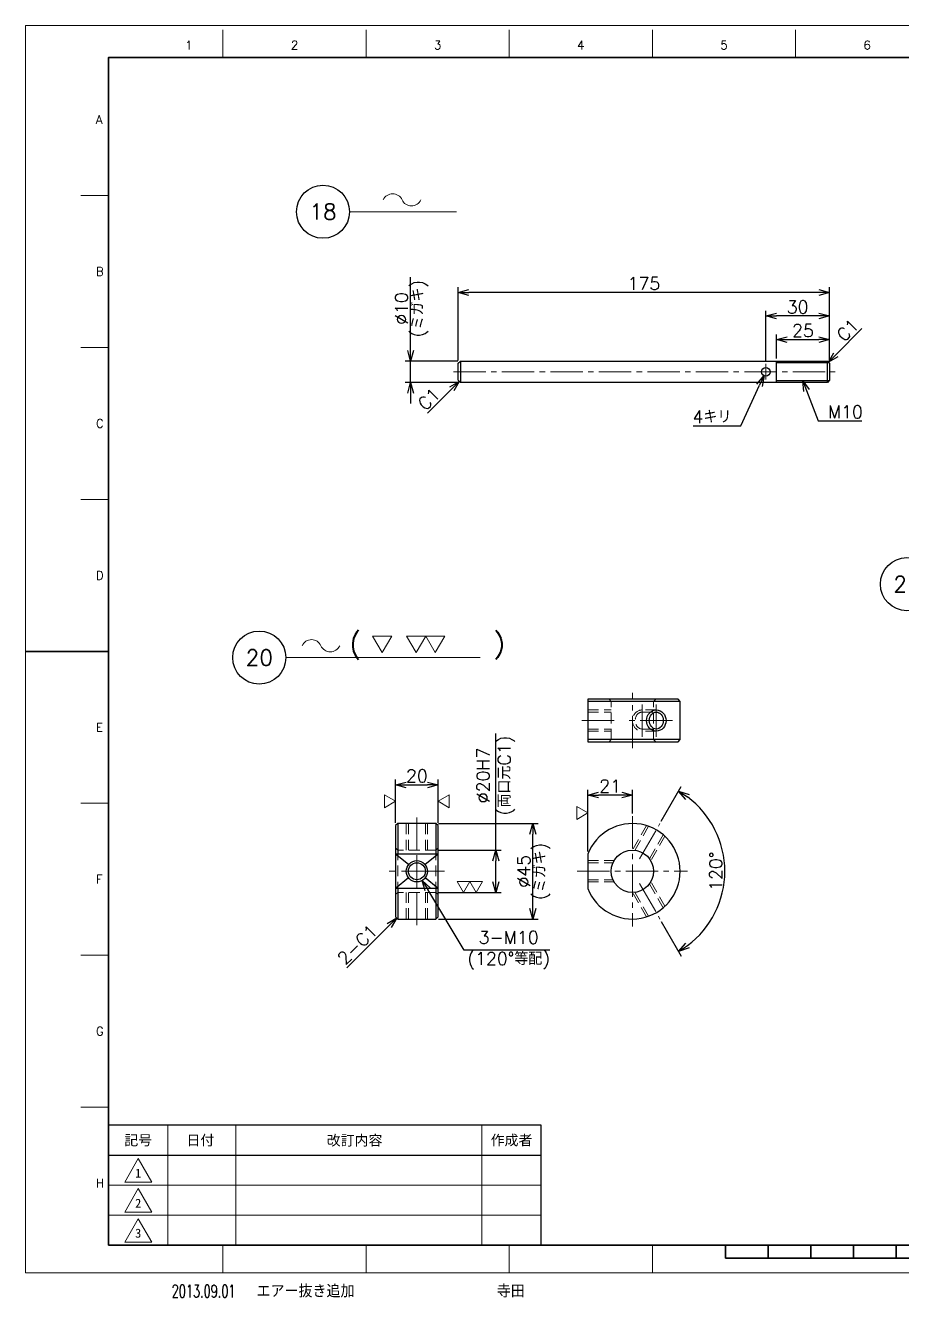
# Model space of a CAD drawing. Header units: millimetres. Extents: x 0 to 835, y -12 to 588.
# Drawn here: x 0 to 413, y -12 to 588 of the extents above; entities that cross this region are included whole.
import ezdxf
from ezdxf import colors
from ezdxf.entities.mleader import LeaderData, LeaderLine
from ezdxf.enums import TextEntityAlignment as Align
from ezdxf.math import Vec2, Vec3

# ---------------------------------------------------------------- set-up
doc = ezdxf.new("R2010")
doc.units = ezdxf.units.MM
doc.header["$LTSCALE"] = 0.8
doc.header["$PDMODE"] = 99
doc.header["$PDSIZE"] = 1
doc.linetypes.add('CENTER2', pattern=[28.575, 19.05, -3.175, 3.175, -3.175])
doc.linetypes.add('HIDDEN', pattern=[9.525, 6.35, -3.175])
for name, color, linetype, lineweight in [('04_HIDDEN', 2, 'HIDDEN', 13), ('05_CENTER', 4, 'CENTER2', 13), ('07_TEXT', 3, 'Continuous', 13), ('08_DIM', 3, 'Continuous', 13), ('90_FRAME', 5, 'Continuous', 35)]:
    doc.layers.add(name, color=color, linetype=linetype, lineweight=lineweight)
doc.layers.add('91_BLANK', color=5, linetype='Continuous', lineweight=0, plot=False)
doc.styles.add('KSS_TXT', font='txt.shx', dxfattribs={"bigfont": 'extfont2.shx'})
doc.styles.add('MS_G', font='MS Gothic.ttf')
doc.styles.get("Standard").update_dxf_attribs({"font": 'txt.shx', "bigfont": 'extfont2.shx'})
doc.styles.add('表題用', font='MS PGothic.ttf')
doc.dimstyles.new('KSS_DIM', dxfattribs={"dimscale": 2, "dimtxt": 3, "dimasz": 2.5, "dimexe": 1.25, "dimexo": 0.625, "dimtad": 1, "dimdsep": 46, "dimtxsty": 'KSS_TXT', "dimblk": 'OPEN30', "dimcen": 0, "dimazin": 2, "dimtfac": 0.75, "dimtmove": 0, "dimatfit": 3, "dimldrblk": 'OPEN30', "dimfxl": 1.25, "dimtolj": 1, "dimarcsym": 0})
doc.dimstyles.new('KSS_DIM$3', dxfattribs={"dimscale": 2, "dimtxt": 3, "dimasz": 2.5, "dimexe": 1.25, "dimexo": 0.625, "dimtad": 1, "dimtih": 1, "dimtoh": 1, "dimdsep": 46, "dimtxsty": 'KSS_TXT', "dimblk": 'OPEN30', "dimcen": 0, "dimazin": 2, "dimtfac": 0.75, "dimtofl": 0, "dimtmove": 0, "dimatfit": 3, "dimldrblk": 'OPEN30', "dimfxl": 1.25, "dimtolj": 1, "dimarcsym": 0})

# ---------------------------------------------------------------- blocks, each defined once
blk = doc.blocks.new('AM_BALLOON1')
at = {"transparency": 16777216}
blk.add_circle((0, 0), 5, dxfattribs=at)
blk.add_attdef('B_NUMBER', text='', height=3, dxfattribs=at).set_placement((0, 0), align=Align.MIDDLE_CENTER)
blk = doc.blocks.new('_OPEN')
at = {"color": 0, "linetype": 'ByBlock'}
for p, q in [((-1, 0.17), (0, 0)), ((0, 0), (-1, -0.17)), ((0, 0), (-1, 0))]:
    blk.add_line(p, q, dxfattribs=at)
blk = doc.blocks.new('p1ba05')
for centre, start, end in [((-2.95, 0.29), 24.2276, 155.5758), ((0, 1.62), 204.2276, 335.5758)]:
    blk.add_arc(centre, 1.62, start, end)
blk = doc.blocks.new('M10Tz_1_1')
at = {"color": 0}
for radius in [5, 4]:
    blk.add_circle((0, 0), radius, dxfattribs=at)
at = {"layer": '05_CENTER'}
for p, q in [((0, -8.34), (0, 8.34)), ((8.34, 0), (-8.34, 0))]:
    blk.add_line(p, q, dxfattribs=at)
blk = doc.blocks.new('_Open30')
at = {"color": 0, "linetype": 'ByBlock', "lineweight": -2}
for p, q in [((-1, 0.27), (0, 0)), ((0, 0), (-1, -0.27)), ((0, 0), (-1, 0))]:
    blk.add_line(p, q, dxfattribs=at)
blk = doc.blocks.new('*D143')
at = {"layer": '08_DIM', "color": 0, "lineweight": -2, "transparency": 16777216}
for p, q in [((354.04, 430.77), (354.04, 442.16)), ((359.04, 439.66), (374.04, 439.66)), ((379.04, 429.77), (379.04, 442.16))]:
    blk.add_line(p, q, dxfattribs=at)
at = {"layer": 'Defpoints', "color": 0, "transparency": 16777216}
for p in [(379.04, 439.66), (354.04, 429.52), (379.04, 428.52)]:
    blk.add_point(p, dxfattribs=at)
at = {"layer": '08_DIM', "color": 0, "lineweight": -2, "transparency": 16777216, "xscale": 5, "yscale": 5, "zscale": 5, "rotation": 180}
blk.add_blockref('_Open30', (354.04, 439.66), dxfattribs=at)
at = {"layer": '08_DIM', "color": 0, "lineweight": -2, "transparency": 16777216, "xscale": 5, "yscale": 5, "zscale": 5}
blk.add_blockref('_Open30', (379.04, 439.66), dxfattribs=at)
at = {"layer": '08_DIM', "color": 0, "transparency": 16777216, "insert": (366.54, 443.92), "char_height": 6, "attachment_point": 5, "style": 'KSS_TXT'}
blk.add_mtext('\\A1;25', dxfattribs=at)
blk = doc.blocks.new('*D144')
at = {"layer": '08_DIM', "color": 0, "lineweight": -2, "transparency": 16777216}
for p, q in [((204.04, 429.77), (204.04, 464.39)), ((374.04, 461.89), (209.04, 461.89)), ((379.04, 429.77), (379.04, 464.39))]:
    blk.add_line(p, q, dxfattribs=at)
at = {"layer": 'Defpoints', "color": 0, "transparency": 16777216}
for p in [(204.04, 461.89), (204.04, 428.52), (379.04, 428.52)]:
    blk.add_point(p, dxfattribs=at)
at = {"layer": '08_DIM', "color": 0, "lineweight": -2, "transparency": 16777216, "xscale": 5, "yscale": 5, "zscale": 5, "rotation": 180}
blk.add_blockref('_Open30', (204.04, 461.89), dxfattribs=at)
at = {"layer": '08_DIM', "color": 0, "lineweight": -2, "transparency": 16777216, "xscale": 5, "yscale": 5, "zscale": 5}
blk.add_blockref('_Open30', (379.04, 461.89), dxfattribs=at)
at = {"layer": '08_DIM', "color": 0, "transparency": 16777216, "insert": (291.54, 466.14), "char_height": 6, "attachment_point": 5, "style": 'KSS_TXT'}
blk.add_mtext('\\A1;175', dxfattribs=at)
blk = doc.blocks.new('*D145')
at = {"layer": '08_DIM', "color": 0, "lineweight": -2, "transparency": 16777216}
for p, q in [((181.57, 434.52), (181.57, 469.12)), ((203.79, 429.52), (179.07, 429.52)), ((181.57, 419.52), (181.57, 429.52)), ((203.79, 419.52), (179.07, 419.52)), ((181.57, 414.52), (181.57, 409.52))]:
    blk.add_line(p, q, dxfattribs=at)
at = {"layer": 'Defpoints', "color": 0, "transparency": 16777216}
for p in [(181.57, 429.52), (205.04, 429.52), (205.04, 419.52)]:
    blk.add_point(p, dxfattribs=at)
at = {"layer": '08_DIM', "color": 0, "lineweight": -2, "transparency": 16777216, "xscale": 5, "yscale": 5, "zscale": 5}
for p, rotation in [((181.57, 429.52), 270), ((181.57, 419.52), 90)]:
    blk.add_blockref('_Open30', p, dxfattribs=dict(at, rotation=rotation))
at = {"layer": '08_DIM', "color": 0, "transparency": 16777216, "char_height": 6, "attachment_point": 5, "rotation": 90, "style": 'KSS_TXT'}
for s, insert in [('\\A1;(ミガキ)', (185.82, 454.32)), ('\\A1;%%C10', (177.32, 454.32))]:
    blk.add_mtext(s, dxfattribs=dict(at, insert=insert))
blk = doc.blocks.new('*D146')
at = {"layer": '08_DIM', "color": 0, "lineweight": -2, "transparency": 16777216}
blk.add_line((201.01, 416.48), (189.48, 404.96), dxfattribs=at)
at = {"layer": 'Defpoints', "color": 0, "transparency": 16777216}
for p in [(204.54, 420.02), (181.84, 397.32), (181.84, 397.32)]:
    blk.add_point(p, dxfattribs=at)
at = {"layer": '08_DIM', "color": 0, "lineweight": -2, "transparency": 16777216, "xscale": 5, "yscale": 5, "zscale": 5, "rotation": 44.99999999999986}
blk.add_blockref('_Open30', (204.54, 420.02), dxfattribs=at)
at = {"layer": '08_DIM', "color": 0, "transparency": 16777216, "insert": (190.19, 411.68), "char_height": 6, "attachment_point": 5, "rotation": 45, "style": 'KSS_TXT'}
blk.add_mtext('\\A1;C1', dxfattribs=at)
blk = doc.blocks.new('*D147')
at = {"layer": '08_DIM', "color": 0, "lineweight": -2, "transparency": 16777216}
blk.add_line((382.08, 432.56), (394.37, 444.85), dxfattribs=at)
at = {"layer": 'Defpoints', "color": 0, "transparency": 16777216}
for p in [(402.77, 453.25), (402.77, 453.25), (378.54, 429.02)]:
    blk.add_point(p, dxfattribs=at)
at = {"layer": '08_DIM', "color": 0, "lineweight": -2, "transparency": 16777216, "xscale": 5, "yscale": 5, "zscale": 5, "rotation": 224.9999999999998}
blk.add_blockref('_Open30', (378.54, 429.02), dxfattribs=at)
at = {"layer": '08_DIM', "color": 0, "transparency": 16777216, "insert": (387.65, 444.14), "char_height": 6, "attachment_point": 5, "rotation": 45, "style": 'KSS_TXT'}
blk.add_mtext('\\A1;C1', dxfattribs=at)
blk = doc.blocks.new('p1ba01')
for p, q in [((0, 0), (-1.5, 2.6)), ((-1.5, 2.6), (1.5, 2.6)), ((1.5, 2.6), (0, 0))]:
    blk.add_line(p, q)
blk = doc.blocks.new('p1ba02')
for p, q in [((-1.5, 2.6), (1.5, 2.6)), ((0, 0), (-1.5, 2.6)), ((1.5, 2.6), (0, 0)), ((3, 0), (1.5, 2.6)), ((1.5, 2.6), (4.5, 2.6)), ((4.5, 2.6), (3, 0))]:
    blk.add_line(p, q)
blk = doc.blocks.new('*D152')
at = {"layer": '08_DIM', "color": 0, "lineweight": -2, "transparency": 16777216}
for p, q in [((265.14, 198.53), (265.14, 227.59)), ((281.14, 225.09), (270.14, 225.09)), ((286.14, 216.45), (286.14, 227.59))]:
    blk.add_line(p, q, dxfattribs=at)
at = {"layer": 'Defpoints', "color": 0, "transparency": 16777216}
for p in [(265.14, 225.09), (286.14, 215.2), (265.14, 197.28)]:
    blk.add_point(p, dxfattribs=at)
at = {"layer": '08_DIM', "color": 0, "lineweight": -2, "transparency": 16777216, "xscale": 5, "yscale": 5, "zscale": 5, "rotation": 180}
blk.add_blockref('_Open30', (265.14, 225.09), dxfattribs=at)
at = {"layer": '08_DIM', "color": 0, "lineweight": -2, "transparency": 16777216, "xscale": 5, "yscale": 5, "zscale": 5}
blk.add_blockref('_Open30', (286.14, 225.09), dxfattribs=at)
at = {"layer": '08_DIM', "color": 0, "transparency": 16777216, "insert": (275.64, 229.34), "char_height": 6, "attachment_point": 5, "style": 'KSS_TXT'}
blk.add_mtext('\\A1;21', dxfattribs=at)
blk = doc.blocks.new('*D153')
at = {"layer": '08_DIM', "color": 0, "lineweight": -2, "transparency": 16777216}
for p, q in [((194.78, 211.7), (241.7, 211.7)), ((239.2, 171.7), (239.2, 206.7)), ((194.78, 166.7), (241.7, 166.7))]:
    blk.add_line(p, q, dxfattribs=at)
at = {"layer": 'Defpoints', "color": 0, "transparency": 16777216}
for p in [(193.53, 211.7), (239.2, 211.7), (193.53, 166.7)]:
    blk.add_point(p, dxfattribs=at)
at = {"layer": '08_DIM', "color": 0, "lineweight": -2, "transparency": 16777216, "xscale": 5, "yscale": 5, "zscale": 5}
for p, rotation in [((239.2, 211.7), 90), ((239.2, 166.7), 270)]:
    blk.add_blockref('_Open30', p, dxfattribs=dict(at, rotation=rotation))
at = {"layer": '08_DIM', "color": 0, "transparency": 16777216, "char_height": 6, "attachment_point": 5, "rotation": 90, "style": 'KSS_TXT'}
for s, insert in [('\\A1;(ミガキ)', (243.45, 189.2)), ('\\A1;%%C45', (234.94, 189.2))]:
    blk.add_mtext(s, dxfattribs=dict(at, insert=insert))
blk = doc.blocks.new('*D154')
at = {"layer": '08_DIM', "color": 0, "lineweight": -2, "transparency": 16777216}
for p, q in [((221.75, 199.2), (221.75, 254.15)), ((194.78, 199.2), (224.25, 199.2)), ((221.75, 184.2), (221.75, 194.2)), ((194.78, 179.2), (224.25, 179.2))]:
    blk.add_line(p, q, dxfattribs=at)
at = {"layer": 'Defpoints', "color": 0, "transparency": 16777216}
for p in [(193.53, 199.2), (221.75, 199.2), (193.53, 179.2)]:
    blk.add_point(p, dxfattribs=at)
at = {"layer": '08_DIM', "color": 0, "lineweight": -2, "transparency": 16777216, "xscale": 5, "yscale": 5, "zscale": 5}
for p, rotation in [((221.75, 199.2), 90), ((221.75, 179.2), 270)]:
    blk.add_blockref('_Open30', p, dxfattribs=dict(at, rotation=rotation))
at = {"layer": '08_DIM', "color": 0, "transparency": 16777216, "insert": (221.75, 234.35), "char_height": 6, "attachment_point": 5, "rotation": 90, "style": 'KSS_TXT'}
blk.add_mtext('\\A1;%%C20H7\\P(両口元C1)', dxfattribs=at)
blk = doc.blocks.new('*D155')
at = {"layer": '08_DIM', "color": 0, "lineweight": -2, "transparency": 16777216}
for p, q in [((174.53, 211.95), (174.53, 232.37)), ((179.53, 229.87), (189.53, 229.87)), ((194.53, 211.95), (194.53, 232.37))]:
    blk.add_line(p, q, dxfattribs=at)
at = {"layer": 'Defpoints', "color": 0, "transparency": 16777216}
for p in [(194.53, 229.87), (174.53, 210.7), (194.53, 210.7)]:
    blk.add_point(p, dxfattribs=at)
at = {"layer": '08_DIM', "color": 0, "lineweight": -2, "transparency": 16777216, "xscale": 5, "yscale": 5, "zscale": 5, "rotation": 180}
blk.add_blockref('_Open30', (174.53, 229.87), dxfattribs=at)
at = {"layer": '08_DIM', "color": 0, "lineweight": -2, "transparency": 16777216, "xscale": 5, "yscale": 5, "zscale": 5}
blk.add_blockref('_Open30', (194.53, 229.87), dxfattribs=at)
at = {"layer": '08_DIM', "color": 0, "transparency": 16777216, "insert": (184.53, 234.12), "char_height": 6, "attachment_point": 5, "style": 'KSS_TXT'}
blk.add_mtext('\\A1;20', dxfattribs=at)
blk = doc.blocks.new('*D156')
at = {"layer": '08_DIM', "color": 0, "lineweight": -2, "transparency": 16777216}
for p, q in [((206.85, 152.06), (189.68, 180.63)), ((247.25, 152.06), (206.85, 152.06))]:
    blk.add_line(p, q, dxfattribs=at)
at = {"layer": 'Defpoints', "color": 0, "transparency": 16777216}
for p in [(181.95, 193.49), (187.1, 184.92)]:
    blk.add_point(p, dxfattribs=at)
at = {"layer": '08_DIM', "color": 0, "lineweight": -2, "transparency": 16777216, "xscale": 5, "yscale": 5, "zscale": 5, "rotation": 121.0164120718482}
blk.add_blockref('_Open30', (187.1, 184.92), dxfattribs=at)
at = {"layer": '08_DIM', "color": 0, "transparency": 16777216, "insert": (227.8, 152.06), "char_height": 6, "attachment_point": 5, "style": 'KSS_TXT'}
blk.add_mtext('\\A1;3-M10\\P(120°等配)', dxfattribs=at)
blk = doc.blocks.new('*D157')
at = {"layer": '08_DIM', "color": 0, "lineweight": -2, "transparency": 16777216}
blk.add_line((171.49, 163.67), (151.55, 143.73), dxfattribs=at)
at = {"layer": 'Defpoints', "color": 0, "transparency": 16777216}
for p in [(175.03, 167.2), (143.99, 136.16), (143.99, 136.16)]:
    blk.add_point(p, dxfattribs=at)
at = {"layer": '08_DIM', "color": 0, "lineweight": -2, "transparency": 16777216, "xscale": 5, "yscale": 5, "zscale": 5, "rotation": 45}
blk.add_blockref('_Open30', (175.03, 167.2), dxfattribs=at)
at = {"layer": '08_DIM', "color": 0, "transparency": 16777216, "insert": (156.5, 154.69), "char_height": 6, "attachment_point": 5, "rotation": 45, "style": 'KSS_TXT'}
blk.add_mtext('\\A1;2-C1', dxfattribs=at)
blk = doc.blocks.new('*D158')
at = {"layer": '08_DIM', "color": 0, "lineweight": -2, "transparency": 16777216}
for p, q in [((299.77, 212.8), (309.19, 229.12)), ((299.77, 165.6), (309.19, 149.28))]:
    blk.add_line(p, q, dxfattribs=at)
blk.add_arc((286.14, 189.2), 43.59, 306.57533, 53.42467, dxfattribs=at)
at = {"layer": 'Defpoints', "color": 0, "transparency": 16777216}
for p in [(299.14, 211.72), (289.49, 195), (289.49, 183.4), (327.1, 174.29), (299.14, 166.68)]:
    blk.add_point(p, dxfattribs=at)
at = {"layer": '08_DIM', "color": 0, "lineweight": -2, "transparency": 16777216, "xscale": 5, "yscale": 5, "zscale": 5}
for p, rotation in [((307.94, 226.95), 146.7123372472613), ((307.94, 151.45), 213.2876627527386)]:
    blk.add_blockref('_Open30', p, dxfattribs=dict(at, rotation=rotation))
at = {"layer": '08_DIM', "color": 0, "transparency": 16777216, "insert": (325.48, 189.2), "char_height": 6, "attachment_point": 5, "rotation": 90, "style": 'KSS_TXT'}
blk.add_mtext('\\A1;120%%d', dxfattribs=at)
blk = doc.blocks.new('*D159')
at = {"layer": '08_DIM', "color": 0, "lineweight": -2, "transparency": 16777216}
for p, q in [((349.04, 429.45), (349.04, 453.31)), ((374.04, 450.81), (354.04, 450.81)), ((379.04, 429.77), (379.04, 453.31))]:
    blk.add_line(p, q, dxfattribs=at)
at = {"layer": 'Defpoints', "color": 0, "transparency": 16777216}
for p in [(349.04, 450.81), (349.04, 428.2), (379.04, 428.52)]:
    blk.add_point(p, dxfattribs=at)
at = {"layer": '08_DIM', "color": 0, "lineweight": -2, "transparency": 16777216, "xscale": 5, "yscale": 5, "zscale": 5, "rotation": 180}
blk.add_blockref('_Open30', (349.04, 450.81), dxfattribs=at)
at = {"layer": '08_DIM', "color": 0, "lineweight": -2, "transparency": 16777216, "xscale": 5, "yscale": 5, "zscale": 5}
blk.add_blockref('_Open30', (379.04, 450.81), dxfattribs=at)
at = {"layer": '08_DIM', "color": 0, "transparency": 16777216, "insert": (364.04, 455.06), "char_height": 6, "attachment_point": 5, "style": 'KSS_TXT'}
blk.add_mtext('\\A1;30', dxfattribs=at)
blk = doc.blocks.new('*D160')
at = {"layer": '08_DIM', "color": 0, "lineweight": -2, "transparency": 16777216}
for p, q in [((337.28, 399.11), (346.1, 418.17)), ((314.73, 399.11), (337.28, 399.11))]:
    blk.add_line(p, q, dxfattribs=at)
at = {"layer": 'Defpoints', "color": 0, "transparency": 16777216}
for p in [(349.88, 426.34), (348.2, 422.71)]:
    blk.add_point(p, dxfattribs=at)
at = {"layer": '08_DIM', "color": 0, "lineweight": -2, "transparency": 16777216, "xscale": 5, "yscale": 5, "zscale": 5, "rotation": 65.15471762296889}
blk.add_blockref('_Open30', (348.2, 422.71), dxfattribs=at)
at = {"layer": '08_DIM', "color": 0, "transparency": 16777216, "insert": (323.63, 403.36), "char_height": 6, "attachment_point": 5, "style": 'KSS_TXT'}
blk.add_mtext('\\A1;4キリ', dxfattribs=at)

msp = doc.modelspace()

# ---------------------------------------------------------------- linework, layer by layer
at = {"color": 0}
for p, q in [((205.043, 429.52), (205.043, 419.52)), ((354.043, 419.52), (354.043, 429.52)), ((378.855, 428.708), (354.043, 428.708)), ((378.043, 419.52), (378.043, 429.52)), ((378.855, 420.332), (354.043, 420.332)), ((308.641, 269.221), (265.141, 269.221)), ((308.641, 251.221), (265.141, 251.221)), ((175.527, 211.701), (175.527, 197.278)), ((193.527, 211.701), (193.527, 197.278)), ((265.141, 197.278), (265.141, 181.123)), ((175.527, 181.123), (175.527, 166.701)), ((193.527, 181.123), (193.527, 166.701))]:
    msp.add_line(p, q, dxfattribs=at)
at = {"color": 3}
for p, q in [((194.527, 197.278), (174.527, 197.278)), ((180.637, 192.343), (174.527, 197.278)), ((194.527, 197.278), (188.416, 192.343)), ((180.637, 186.059), (174.527, 181.123)), ((194.527, 181.123), (188.416, 186.059)), ((194.527, 181.123), (174.527, 181.123))]:
    msp.add_line(p, q, dxfattribs=at)
at = {"color": 0}
for points in [[(378.043, 419.52), (205.043, 419.52), (204.043, 420.52), (204.043, 428.52), (205.043, 429.52), (378.043, 429.52), (379.043, 428.52), (379.043, 420.52)], [(308.641, 251.221), (308.641, 269.221), (307.641, 270.221), (265.141, 270.221), (265.141, 250.221), (307.641, 250.221)], [(193.527, 211.701), (175.527, 211.701), (174.527, 210.701), (174.527, 167.701), (175.527, 166.701), (193.527, 166.701), (194.527, 167.701), (194.527, 210.701)]]:
    msp.add_lwpolyline(points, close=True, dxfattribs=at)
for centre, radius in [((349.043, 424.52), 2), ((286.141, 189.201), 10)]:
    msp.add_circle(centre, radius, dxfattribs=at)
msp.add_arc((286.141, 189.201), 22.5, 201.03947, 158.96053, dxfattribs=at)
for major_axis, ratio in [((0, 5), 0.9222843), ((0, 4), 0.8212241)]:
    msp.add_ellipse((297.391, 260.221), major_axis=major_axis, ratio=ratio)
at = {"layer": '04_HIDDEN'}
for p, q in [((276.141, 269.221), (275.141, 270.221)), ((296.141, 269.221), (297.141, 270.221)), ((265.141, 265.221), (276.141, 265.221)), ((265.141, 264.221), (276.141, 264.221)), ((276.141, 251.221), (276.141, 269.221)), ((276.141, 269.221), (296.141, 269.221)), ((297.391, 265.221), (290.752, 265.221)), ((290.752, 264.221), (297.391, 264.221)), ((296.141, 251.221), (296.141, 269.221)), ((265.141, 256.221), (276.141, 256.221)), ((265.141, 255.221), (276.141, 255.221)), ((290.752, 256.221), (297.391, 256.221)), ((297.391, 255.221), (290.752, 255.221)), ((276.141, 251.221), (275.141, 250.221)), ((276.141, 251.221), (296.141, 251.221)), ((296.141, 251.221), (297.141, 250.221)), ((179.527, 211.701), (179.527, 199.201)), ((180.527, 211.701), (180.527, 199.201)), ((188.527, 211.701), (188.527, 199.201)), ((189.527, 211.701), (189.527, 199.201)), ((292.78, 210.699), (286.141, 199.201)), ((293.748, 210.376), (287.259, 199.138)), ((300.676, 206.376), (294.188, 195.138)), ((301.44, 205.699), (294.801, 194.201)), ((175.527, 199.201), (174.527, 200.201)), ((193.527, 199.201), (175.527, 199.201)), ((175.527, 179.201), (175.527, 199.201)), ((193.527, 199.201), (194.527, 200.201)), ((193.527, 179.201), (193.527, 199.201)), ((265.141, 194.201), (277.481, 194.201)), ((265.141, 193.201), (276.976, 193.201)), ((265.141, 185.201), (276.976, 185.201)), ((265.141, 184.201), (277.481, 184.201)), ((300.676, 172.025), (294.188, 183.263)), ((301.44, 172.702), (294.801, 184.201)), ((175.527, 179.201), (174.527, 178.201)), ((193.527, 179.201), (175.527, 179.201)), ((179.527, 166.701), (179.527, 179.201)), ((180.527, 166.701), (180.527, 179.201)), ((188.527, 166.701), (188.527, 179.201)), ((189.527, 166.701), (189.527, 179.201)), ((193.527, 179.201), (194.527, 178.201)), ((292.78, 167.702), (286.141, 179.201)), ((293.748, 168.025), (287.259, 179.263))]:
    msp.add_line(p, q, dxfattribs=at)
for major_axis, ratio, end_param in [((0, 5), 0.9222843, 9.4248279), ((0, 4), 0.8212241, 9.4248338)]:
    msp.add_ellipse((290.752, 260.221), major_axis=major_axis, ratio=ratio, start_param=6.2831853, end_param=end_param, dxfattribs=at)
at = {"layer": '05_CENTER'}
for p, q in [((349.043, 428.197), (349.043, 420.844)), ((201.769, 424.52), (381.658, 424.52)), ((286.141, 247.193), (286.141, 273.248)), ((290.752, 252.608), (290.752, 267.833)), ((297.391, 252.608), (297.391, 267.833)), ((262.236, 260.221), (279.58, 260.221)), ((305.003, 260.221), (284.288, 260.221)), ((184.527, 214.606), (184.527, 195.761)), ((286.141, 215.201), (286.141, 163.201)), ((289.491, 195.003), (299.141, 211.717)), ((197.554, 189.201), (171.5, 189.201)), ((260.141, 189.201), (312.141, 189.201)), ((184.527, 163.795), (184.527, 182.64)), ((289.491, 183.398), (299.141, 166.684))]:
    msp.add_line(p, q, dxfattribs=at)
at = {"layer": '08_DIM'}
for p, q in [((152.795, 499.944), (203.143, 499.944)), ((122.772, 289.856), (214.413, 289.856))]:
    msp.add_line(p, q, dxfattribs=at)
at = {"layer": '90_FRAME', "color": 4, "lineweight": 13}
for p, q in [((93.133, 572.615), (93.133, 585.683)), ((160.615, 572.615), (160.615, 585.683)), ((228.097, 572.615), (228.097, 585.683)), ((295.58, 572.615), (295.58, 585.683)), ((363.062, 572.615), (363.062, 585.683)), ((39.164, 507.551), (26.096, 507.551)), ((39.164, 435.971), (26.096, 435.971)), ((39.164, 364.392), (26.096, 364.392)), ((39.164, 221.233), (26.096, 221.233)), ((39.164, 149.654), (26.096, 149.654)), ((39.164, 78.074), (26.096, 78.074)), ((93.133, 0), (93.133, 13.01)), ((160.615, 0), (160.615, 13.01)), ((228.097, 0), (228.097, 13.01)), ((295.58, 0), (295.58, 13.01))]:
    msp.add_line(p, q, dxfattribs=at)
at = {"layer": '90_FRAME'}
for p, q in [((0, 292.812), (39.164, 292.812)), ((330.019, 6.978), (330.019, 13.01)), ((350.124, 6.978), (350.124, 13.01)), ((370.229, 6.978), (370.229, 13.01)), ((390.334, 6.978), (390.334, 13.01)), ((410.439, 6.978), (410.439, 13.01)), ((330.019, 6.978), (531.069, 6.978))]:
    msp.add_line(p, q, dxfattribs=at)
at = {"layer": '90_FRAME', "color": 0, "lineweight": 13}
for p, q in [((67.164, 13.01), (67.164, 69.581)), ((99.164, 13.01), (99.164, 69.581)), ((215.164, 13.01), (215.164, 69.581)), ((39.164, 41.296), (243.164, 41.296)), ((39.164, 27.153), (243.164, 27.153))]:
    msp.add_line(p, q, dxfattribs=at)
at = {"layer": '90_FRAME', "color": 0, "lineweight": 25}
msp.add_line((39.164, 55.438), (243.164, 55.438), dxfattribs=at)
at = {"layer": '90_FRAME'}
msp.add_lwpolyline([(39.164, 13.01), (821.924, 13.01), (821.924, 572.615), (39.164, 572.615)], close=True, dxfattribs=at)
at = {"layer": '90_FRAME', "color": 0, "lineweight": 25}
msp.add_lwpolyline([(39.164, 13.01), (243.164, 13.01), (243.164, 69.581), (39.164, 69.581)], close=True, dxfattribs=at)
at = {"layer": '90_FRAME', "color": 0, "lineweight": 13}
for points in [[(46.8, 42.798), (53.164, 53.821), (59.529, 42.798), (46.8, 42.798)], [(46.8, 28.655), (53.164, 39.678), (59.529, 28.655), (46.8, 28.655)], [(46.8, 14.512), (53.164, 25.535), (59.529, 14.512), (46.8, 14.512)]]:
    msp.add_lwpolyline(points, dxfattribs=at)
at = {"layer": '91_BLANK'}
msp.add_lwpolyline([(0, 0), (834.992, 0), (834.992, 587.7), (0, 587.7)], close=True, dxfattribs=at)

# ---------------------------------------------------------------- block references
msp.add_blockref('M10Tz_1_1', (184.527, 189.201))
at = {"layer": '08_DIM'}
for name, p, xscale, yscale, zscale in [('p1ba05', (181.971, 502.679), 3, 3, 3), ('p1ba01', (168.165, 292.241), 3, 3, 3), ('p1ba02', (184.219, 292.241), 3, 3, 3), ('p1ba05', (143.715, 292.592), 3, 3, 3), ('p1ba02', (206.476, 179.201), 2, 2, 2)]:
    msp.add_blockref(name, p, dxfattribs=dict(at, xscale=xscale, yscale=yscale, zscale=zscale))
at = {"layer": '08_DIM', "xscale": 2, "yscale": 2, "zscale": 2}
for p, rotation in [((174.527, 222.162), 90), ((194.527, 222.162), 270), ((265.141, 216.671), 90)]:
    msp.add_blockref('p1ba01', p, dxfattribs=dict(at, rotation=rotation))

# ---------------------------------------------------------------- texts
at = {"layer": '07_TEXT', "style": 'KSS_TXT'}
msp.add_text('(   \u3000\u3000  )', height=9, dxfattribs=at).set_placement((152.784, 292.015))
at = {"layer": '90_FRAME', "color": 0, "lineweight": 13, "style": 'KSS_TXT'}
for s, p in [('1', (77.003, 575.218)), ('2', (126.874, 575.218)), ('3', (194.356, 575.218)), ('4', (261.839, 575.218)), ('5', (329.321, 575.218)), ('6', (396.803, 575.218))]:
    msp.add_text(s, height=4.033, dxfattribs=at).set_placement(p, align=Align.BOTTOM_CENTER)
for s, p in [('A', (33.228, 543.34)), ('B', (33.228, 471.761)), ('C', (33.228, 400.182)), ('D', (33.228, 328.602)), ('E', (33.228, 257.023)), ('F', (33.228, 185.443)), ('G', (33.228, 113.864)), ('H', (33.228, 42.285))]:
    msp.add_text(s, height=4.033, dxfattribs=at).set_placement(p, align=Align.MIDDLE_LEFT)
at = {"layer": '90_FRAME', "color": 0, "style": '表題用'}
for s, p in [('記号', (53.164, 62.51)), ('日付', (82.477, 62.51)), ('作成者', (229.164, 62.51))]:
    msp.add_text(s, height=4.8, dxfattribs=at).set_placement(p, align=Align.MIDDLE_CENTER)
msp.add_text('改訂内容', height=4.8, dxfattribs=at).set_placement((155.164, 62.51), align=Align.MIDDLE)
at = {"layer": '90_FRAME', "color": 0, "lineweight": 13, "style": 'MS_G'}
for s, p in [('1', (53.164, 46.953)), ('2', (53.164, 32.81)), ('3', (53.164, 18.667))]:
    msp.add_text(s, height=4.243, dxfattribs=at).set_placement(p, align=Align.MIDDLE)
at = {"layer": '90_FRAME', "color": 3, "lineweight": 13, "width": 0.65}
msp.add_text('2013.09.01', height=6, dxfattribs=at).set_placement((68.957, -11.611))
at = {"layer": '90_FRAME', "color": 3, "lineweight": 13}
for s, p in [('エアー抜き追加', (108.94, -11.611)), ('寺田', (222.213, -11.611))]:
    msp.add_text(s, height=6, dxfattribs=at).set_placement(p)

# ---------------------------------------------------------------- dimensions: what is measured, and where the dimension line sits
at = {"layer": '08_DIM'}
for base, p1, p2, picture, middle in [((181.574, 429.52), (205.043, 419.52), (205.043, 429.52), '*D145', (177.324, 454.32)), ((239.196, 211.701), (193.527, 166.701), (193.527, 211.701), '*D153', (234.942, 189.201))]:
    dim = msp.add_linear_dim(base=base, p1=p1, p2=p2, angle=90, text='%%C<>', dimstyle='KSS_DIM', override={"dimpost": '\\X(ミガキ)', "dimarcsym": 1}, dxfattribs=at)
    dim.commit()
    dim.dimension.update_dxf_attribs({"geometry": picture, "text_midpoint": middle})
for base, p1, p2, picture, middle in [((204.043, 461.889), (379.043, 428.52), (204.043, 428.52), '*D144', (291.543, 466.143)), ((349.043, 450.812), (379.043, 428.52), (349.043, 428.197), '*D159', (364.043, 455.062)), ((379.043, 439.664), (354.043, 429.52), (379.043, 428.52), '*D143', (366.543, 443.919)), ((194.527, 229.874), (174.527, 210.701), (194.527, 210.701), '*D155', (184.527, 234.124)), ((265.141, 225.086), (286.141, 215.201), (265.141, 197.278), '*D152', (275.641, 229.336))]:
    dim = msp.add_linear_dim(base=base, p1=p1, p2=p2, dimstyle='KSS_DIM', override={"dimarcsym": 1}, dxfattribs=at)
    dim.commit()
    dim.dimension.update_dxf_attribs({"geometry": picture, "text_midpoint": middle})
for p1, p2, text, picture, middle in [((378.543, 429.02), (402.771, 453.249), 'C1', '*D147', (387.652, 444.14)), ((204.543, 420.02), (181.844, 397.322), 'C1', '*D146', (190.188, 411.676)), ((175.027, 167.201), (143.989, 136.163), '2-C1', '*D157', (156.503, 154.687))]:
    dim = msp.add_aligned_dim(p1=p1, p2=p2, distance=0, text=text, dimstyle='KSS_DIM', override={"dimse1": 1, "dimse2": 1, "dimsd2": 1, "dimarcsym": 1}, dxfattribs=at)
    dim.commit()
    dim.dimension.update_dxf_attribs({"geometry": picture, "text_midpoint": middle})
for p1, p2, text, override, picture, middle in [((349.883, 426.335), (348.202, 422.705), '<>キリ', {"dimpost": '<>', "dimtix": 1, "dimarcsym": 1}, '*D160', (323.629, 399.115)), ((181.95, 193.486), (187.103, 184.916), '3-M<>', {"dimpost": '<>\\X(120°等配)', "dimtix": 1, "dimarcsym": 1}, '*D156', (227.805, 152.065))]:
    dim = msp.add_diameter_dim_2p(p1=p1, p2=p2, text=text, dimstyle='KSS_DIM$3', override=override, dxfattribs=at)
    dim.commit()
    dim.dimension.update_dxf_attribs({"geometry": picture, "text_midpoint": middle, "dimtype": 163})
dim = msp.add_linear_dim(base=(221.746, 199.201), p1=(193.527, 179.201), p2=(193.527, 199.201), angle=270, text='%%C<>', dimstyle='KSS_DIM', override={"dimpost": '<>H7\\X(両口元C1)', "dimarcsym": 1}, dxfattribs=at)
dim.commit()
dim.dimension.update_dxf_attribs({"geometry": '*D154', "text_midpoint": (221.746, 234.349), "dimtype": 160})
dim = msp.add_angular_dim_2l(base=(327.105, 174.291), line1=((289.491, 195.003), (299.141, 211.717)), line2=((289.491, 183.398), (299.141, 166.684)), dimstyle='KSS_DIM', override={"dimarcsym": 1}, dxfattribs=at)
dim.commit()
dim.dimension.update_dxf_attribs({"geometry": '*D158', "text_midpoint": (325.484, 189.201)})

# ---------------------------------------------------------------- leaders
ml = msp.add_multileader_block('Standard', dxfattribs=at)
ml.set_content('AM_BALLOON1', color=256, scale=2.5)
ml.set_attribute('B_NUMBER', '19', width=0)
ml.set_leader_properties(color=256, linetype='ByLayer', lineweight=-1)
ml.set_arrow_properties(name='OPEN')
ml.build(insert=Vec2(0, 0))
ml.multileader.update_dxf_attribs({"leader_type": 0, "has_dogleg": 0, "text_right_attachment_type": 6, "dogleg_length": 0, "arrow_head_size": 5, "scale": 2.5, "block_connection_type": 1})
ctx = ml.context
ctx.base_point, ctx.scale, ctx.char_height, ctx.arrow_head_size, ctx.landing_gap_size, ctx.plane_origin = Vec3(485.675, 502.193), 2.5, 10, 5, 5, Vec3(485.675, 502.193)
ctx.right_attachment, ctx.attachment_type = 6, 1
notes = []
notes.append((ctx, [(0, (0, 0, 0), (0, 0), (1, 0), 1, [])]))
ctx.block.insert = Vec3(485.675, 502.193)
ml = msp.add_multileader_block('Standard', dxfattribs=at)
ml.set_content('AM_BALLOON1', color=256, scale=2.5)
ml.set_attribute('B_NUMBER', '18', width=0)
ml.set_leader_properties(color=256, linetype='ByLayer', lineweight=-1)
ml.set_arrow_properties(name='OPEN')
ml.build(insert=Vec2(0, 0))
ml.multileader.update_dxf_attribs({"leader_type": 0, "has_dogleg": 0, "text_right_attachment_type": 6, "dogleg_length": 0, "arrow_head_size": 5, "scale": 2.5, "block_connection_type": 1})
ctx = ml.context
ctx.base_point, ctx.scale, ctx.char_height, ctx.arrow_head_size, ctx.landing_gap_size, ctx.plane_origin = Vec3(140.28, 499.954), 2.5, 10, 5, 5, Vec3(140.28, 499.954)
ctx.right_attachment, ctx.attachment_type = 6, 1
notes.append((ctx, [(0, (0, 0, 0), (0, 0), (1, 0), 1, [])]))
ctx.block.insert = Vec3(140.28, 499.954)
ml = msp.add_multileader_mtext('Standard', dxfattribs=at)
ml.set_content('M10', color=256)
ml.set_leader_properties()
ml.set_arrow_properties(name='OPEN30')
ml.build(insert=Vec2(0, 0))
ml.multileader.update_dxf_attribs({"text_left_attachment_type": 6, "text_right_attachment_type": 6, "dogleg_length": 0.36, "arrow_head_size": 5, "scale": 2})
ctx = ml.context
ctx.base_point, ctx.scale, ctx.char_height, ctx.arrow_head_size, ctx.landing_gap_size, ctx.plane_origin = Vec3(374.361, 401.42), 2, 6, 5, 4, Vec3(366.449, 420.332)
ctx.left_attachment, ctx.right_attachment = 6, 6
notes.append((ctx, [(0, (1, 1, 0), (373.641, 401.42), (1, 0), 0.72, [(0, [(366.449, 420.332)], 0, [])])]))
ctx.mtext.insert, ctx.mtext.flow_direction = Vec3(378.361, 408.62), 5
ml = msp.add_multileader_block('Standard', dxfattribs=at)
ml.set_content('AM_BALLOON1', color=256, scale=2.5)
ml.set_attribute('B_NUMBER', '21', width=0)
ml.set_leader_properties(color=256, linetype='ByLayer', lineweight=-1)
ml.set_arrow_properties(name='OPEN')
ml.build(insert=Vec2(0, 0))
ml.multileader.update_dxf_attribs({"leader_type": 0, "has_dogleg": 0, "text_right_attachment_type": 6, "dogleg_length": 0, "arrow_head_size": 5, "scale": 2.5, "block_connection_type": 1})
ctx = ml.context
ctx.base_point, ctx.scale, ctx.char_height, ctx.arrow_head_size, ctx.landing_gap_size, ctx.plane_origin = Vec3(415.579, 324.456), 2.5, 10, 5, 5, Vec3(415.579, 324.456)
ctx.right_attachment, ctx.attachment_type = 6, 1
notes.append((ctx, [(0, (0, 0, 0), (0, 0), (1, 0), 1, [])]))
ctx.block.insert = Vec3(415.579, 324.456)
ml = msp.add_multileader_block('Standard', dxfattribs=at)
ml.set_content('AM_BALLOON1', color=256, scale=2.5)
ml.set_attribute('B_NUMBER', '20', width=0)
ml.set_leader_properties(color=256, linetype='ByLayer', lineweight=-1)
ml.set_arrow_properties(name='OPEN')
ml.build(insert=Vec2(0, 0))
ml.multileader.update_dxf_attribs({"leader_type": 0, "has_dogleg": 0, "text_right_attachment_type": 6, "dogleg_length": 0, "arrow_head_size": 5, "scale": 2.5, "block_connection_type": 1})
ctx = ml.context
ctx.base_point, ctx.scale, ctx.char_height, ctx.arrow_head_size, ctx.landing_gap_size, ctx.plane_origin = Vec3(110.257, 289.866), 2.5, 10, 5, 5, Vec3(110.257, 289.866)
ctx.right_attachment, ctx.attachment_type = 6, 1
notes.append((ctx, [(0, (0, 0, 0), (0, 0), (1, 0), 1, [])]))
ctx.block.insert = Vec3(110.257, 289.866)
for ctx, leaders in notes:
    for number, flags, end, landing, length, lines in leaders:
        leader = LeaderData()
        leader.index, (leader.has_last_leader_line, leader.has_dogleg_vector, leader.attachment_direction) = number, flags
        leader.last_leader_point, leader.dogleg_vector, leader.dogleg_length = Vec3(end), Vec3(landing), length
        for number, points, colour, breaks in lines:
            line = LeaderLine()
            line.index, line.vertices, line.color, line.breaks = number, Vec3.list(points), colors.encode_raw_color(colour), breaks
            leader.lines.append(line)
        ctx.leaders.append(leader)

doc.saveas('drawing.dxf')
